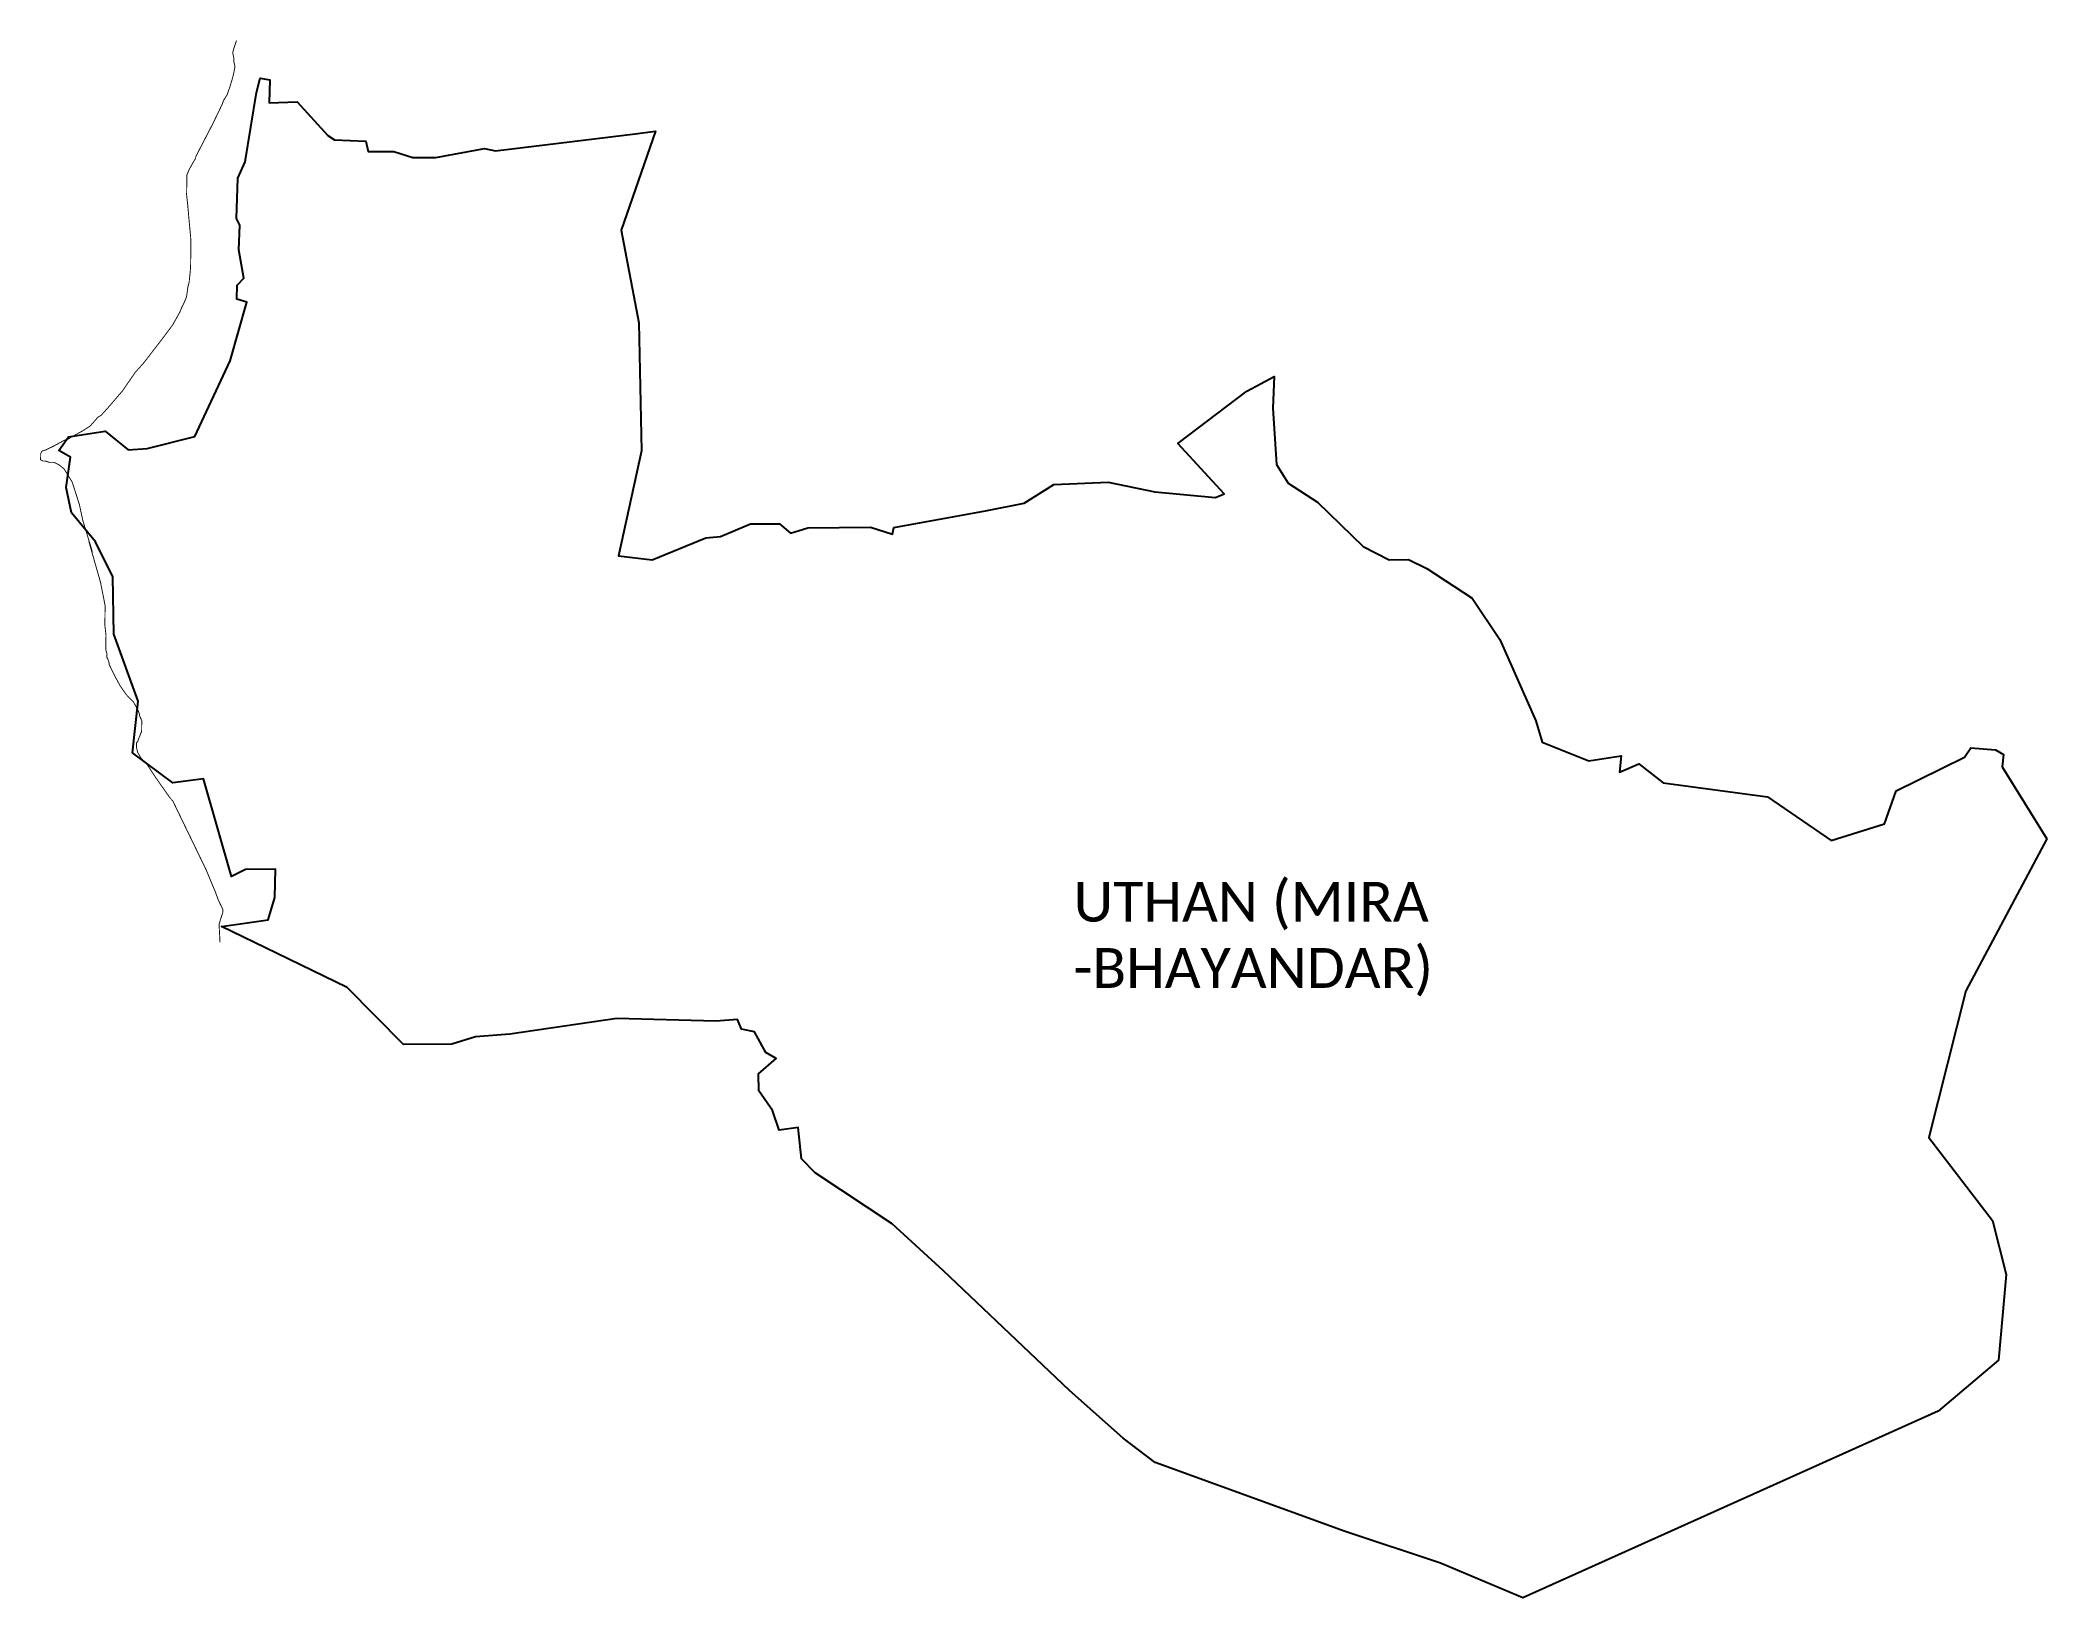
# Model space of a CAD drawing. Header units: metres. Extents: x 266497 to 272991, y 2129469 to 2134511.
import ezdxf

# ---------------------------------------------------------------- set-up
doc = ezdxf.new("R2010")
doc.units = ezdxf.units.M
for name, color, linetype in [('LOW TIDE LINE', 5, 'Continuous'), ('village', 3, 'Continuous'), ('VILLAGE NAME', 250, 'Continuous')]:
    doc.layers.add(name, color=color, linetype=linetype)
doc.styles.get("Standard").update_dxf_attribs({"font": 'simplex.shx'})

msp = doc.modelspace()

# ---------------------------------------------------------------- linework, layer by layer
at = {"layer": 'LOW TIDE LINE', "const_width": 3}
msp.add_lwpolyline([(267132.7, 2134509.5), (267124.5, 2134485.7), (267120.3, 2134469.9), (267124, 2134453.9), (267123.9, 2134442), (267127.7, 2134426), (267123.4, 2134402.2), (267119.2, 2134386.3), (267110.9, 2134358.6), (267102.6, 2134334.8), (267090.4, 2134315.1), (267086.3, 2134303.2), (267057.7, 2134243.9), (267045.5, 2134220.2), (267037.3, 2134204.4), (267000.6, 2134133.2), (267000.5, 2134129.2), (266980.2, 2134093.7), (266972, 2134073.9), (266971.2, 2134010.2), (266974.7, 2133978.4), (266978.2, 2133938.5), (266985.2, 2133862.9), (266984.1, 2133775.3), (266979.5, 2133727.6), (266975.3, 2133711.8), (266970.9, 2133680), (266962.7, 2133660.2), (266954.6, 2133644.4), (266950.4, 2133632.5), (266926, 2133589.1), (266893.6, 2133545.7), (266857.2, 2133498.4), (266832.9, 2133466.9), (266804.7, 2133435.4), (266764.1, 2133376.3), (266723.8, 2133329.1), (266695.5, 2133297.6), (266683.5, 2133289.8), (266659.3, 2133262.2), (266635.2, 2133246.6), (266607.1, 2133231.1), (266587.1, 2133219.4), (266575.1, 2133215.6), (266539.1, 2133196.1), (266515, 2133184.5), (266503.1, 2133180.7), (266499, 2133172.8), (266498.7, 2133152.9), (266506.6, 2133148.8), (266514.6, 2133148.7), (266526.5, 2133144.6), (266542.4, 2133144.4), (266558.2, 2133136.2), (266573.9, 2133124.1), (266581.7, 2133112), (266601.2, 2133080), (266624.2, 2133008), (266635.4, 2132956.2), (266662.2, 2132868.3), (266658.3, 2132876.3), (266692.6, 2132756.5), (266707.5, 2132680.7), (266706.7, 2132617.1), (266710.3, 2132585.2), (266709.7, 2132537.5), (266713.5, 2132525.5), (266713.3, 2132513.5), (266717.2, 2132505.5), (266721, 2132493.5), (266721, 2132489.6), (266736.5, 2132457.5), (266755.9, 2132421.5), (266775.4, 2132393.4), (266799, 2132369.2), (266814.5, 2132341.1), (266818.4, 2132329.2), (266818.3, 2132325.2), (266826.1, 2132309.2), (266825.6, 2132273.4), (266817.4, 2132253.6), (266813.3, 2132241.7), (266809.2, 2132237.8), (266809, 2132221.9), (266812.8, 2132205.9), (266824.5, 2132185.8), (266844.1, 2132165.7), (266867.5, 2132129.6), (266918.3, 2132057.3), (266926.2, 2132049.3), (266937.8, 2132025.2), (266957.2, 2131985.2), (267007.6, 2131881.1), (267015.3, 2131865.1), (267034.7, 2131825.1), (267057.9, 2131769.1), (267061.7, 2131761.1), (267073.3, 2131729.1), (267088.8, 2131697), (267088.7, 2131689.1), (267076.2, 2131649.5), (267079.4, 2131589.7)], dxfattribs=at)
at = {"layer": 'village', "color": 3}
msp.add_polyline3d([(272991, 2131925.6, 0), (272728.4, 2131434, 0), (272608.7, 2130959.3, 0), (272815.2, 2130690.9, 0), (272859, 2130515.5, 0), (272834.9, 2130238.4, 0), (272639, 2130073.7, 0), (271294.9, 2129469.3, 0), (271028.5, 2129581.4, 0), (270720.5, 2129684.1, 0), (270105.5, 2129907.5, 0), (270001.7, 2129986.5, 0), (269828.7, 2130140, 0), (269420.3, 2130527.4, 0), (269254.8, 2130679.7, 0), (269005, 2130845, 0), (268961.3, 2130890.5, 0), (268949.8, 2130991.7, 0), (268889, 2130983.2, 0), (268867.4, 2131046.4, 0), (268823.3, 2131110, 0), (268821.4, 2131165.8, 0), (268879.1, 2131214.7, 0), (268845.3, 2131234.8, 0), (268808.6, 2131300.9, 0), (268766.8, 2131309.5, 0), (268754.3, 2131341.5, 0), (268683.9, 2131335.8, 0), (268363.7, 2131344, 0), (268017.1, 2131293.4, 0), (267906.3, 2131285.6, 0), (267829.8, 2131261.4, 0), (267673.1, 2131260.2, 0), (267490.7, 2131444.6, 0), (267188.3, 2131591.4, 0), (267084.3, 2131641.7, 0), (267235.3, 2131664, 0), (267257, 2131736.5, 0), (267258.9, 2131828.2, 0), (267161.9, 2131826.7, 0), (267116.5, 2131803.7, 0), (267025.5, 2132120, 0), (266926.1, 2132107.2, 0), (266795.9, 2132204.5, 0), (266814.8, 2132371.8, 0), (266736, 2132588.6, 0), (266732.6, 2132774.1, 0), (266676.1, 2132887.6, 0), (266598.5, 2132981.6, 0), (266581.4, 2133063.5, 0), (266595.6, 2133161, 0), (266558.2, 2133182.8, 0), (266588.5, 2133227.4, 0), (266707.5, 2133245.4, 0), (266782.3, 2133185.3, 0), (266843.5, 2133189.1, 0), (266998, 2133228.3, 0), (267112.2, 2133473, 0), (267166.4, 2133663.3, 0), (267133.6, 2133672.2, 0), (267135, 2133717.5, 0), (267156, 2133740.4, 0), (267140.1, 2133832.4, 0), (267143.5, 2133912.5, 0), (267132.5, 2133933.4, 0), (267136.5, 2134063.8, 0), (267160.5, 2134117.3, 0), (267196.9, 2134341.8, 0), (267209.5, 2134387.6, 0), (267240.2, 2134382.8, 0), (267238.7, 2134308.6, 0), (267329.1, 2134311.4, 0), (267427.9, 2134202.5, 0), (267450.3, 2134187.9, 0), (267550.9, 2134184.2, 0), (267558.5, 2134150.4, 0), (267641.3, 2134150.3, 0), (267703.7, 2134131, 0), (267778, 2134130.9, 0), (267935, 2134160.3, 0), (267971.3, 2134152.7, 0), (268422.7, 2134207.9, 0), (268488.3, 2134215.9, 0), (268377.8, 2133896.4, 0), (268434.8, 2133596.2, 0), (268442.7, 2133181.8, 0), (268368.6, 2132841.4, 0), (268477.8, 2132828.6, 0), (268651.2, 2132900.5, 0), (268698.6, 2132904.1, 0), (268795.8, 2132945.1, 0), (268889.8, 2132945.2, 0), (268925.6, 2132915.4, 0), (268981.7, 2132932.9, 0), (269184.8, 2132934.2, 0), (269255.6, 2132911.6, 0), (269259.3, 2132933.8, 0), (269555.9, 2132987.3, 0), (269681.3, 2133012.7, 0), (269778, 2133073, 0), (269953, 2133080.3, 0), (270104.6, 2133049.4, 0), (270300.8, 2133030.5, 0), (270328.8, 2133042.6, 0), (270178.3, 2133205.3, 0), (270402.5, 2133374.5, 0), (270490.6, 2133422.5, 0), (270486.6, 2133320.2, 0), (270497.8, 2133137.6, 0), (270535.4, 2133076.7, 0), (270631.1, 2133015.8, 0), (270778.4, 2132872.5, 0), (270862.4, 2132828.7, 0), (270925.1, 2132830.3, 0), (270984.1, 2132801.1, 0), (271130.9, 2132704.7, 0), (271221, 2132571.4, 0), (271336.8, 2132307.7, 0), (271358.2, 2132238.7, 0), (271508.3, 2132178.7, 0), (271613.4, 2132194.8, 0), (271608.2, 2132141.7, 0), (271670.3, 2132168.6, 0), (271749.2, 2132106.9, 0), (272087, 2132061.6, 0), (272292.8, 2131920.6, 0), (272465.4, 2131974.9, 0), (272503, 2132081.8, 0), (272724.4, 2132189.9, 0), (272744.5, 2132220.5, 0), (272824.6, 2132214.3, 0), (272851.1, 2132198.6, 0), (272846.5, 2132158.6, 0)], close=True, dxfattribs=at)

# ---------------------------------------------------------------- texts
at = {"layer": 'VILLAGE NAME', "insert": (269841.1, 2131786.7), "char_height": 128.647, "attachment_point": 1}
msp.add_mtext_dynamic_manual_height_columns('{\\fCalibri|b0|i0|c0|p34;UTHAN (MIRA -BHAYANDAR)}', width=1449.11, gutter_width=643.2, heights=[0], dxfattribs=at)

doc.saveas('drawing.dxf')
